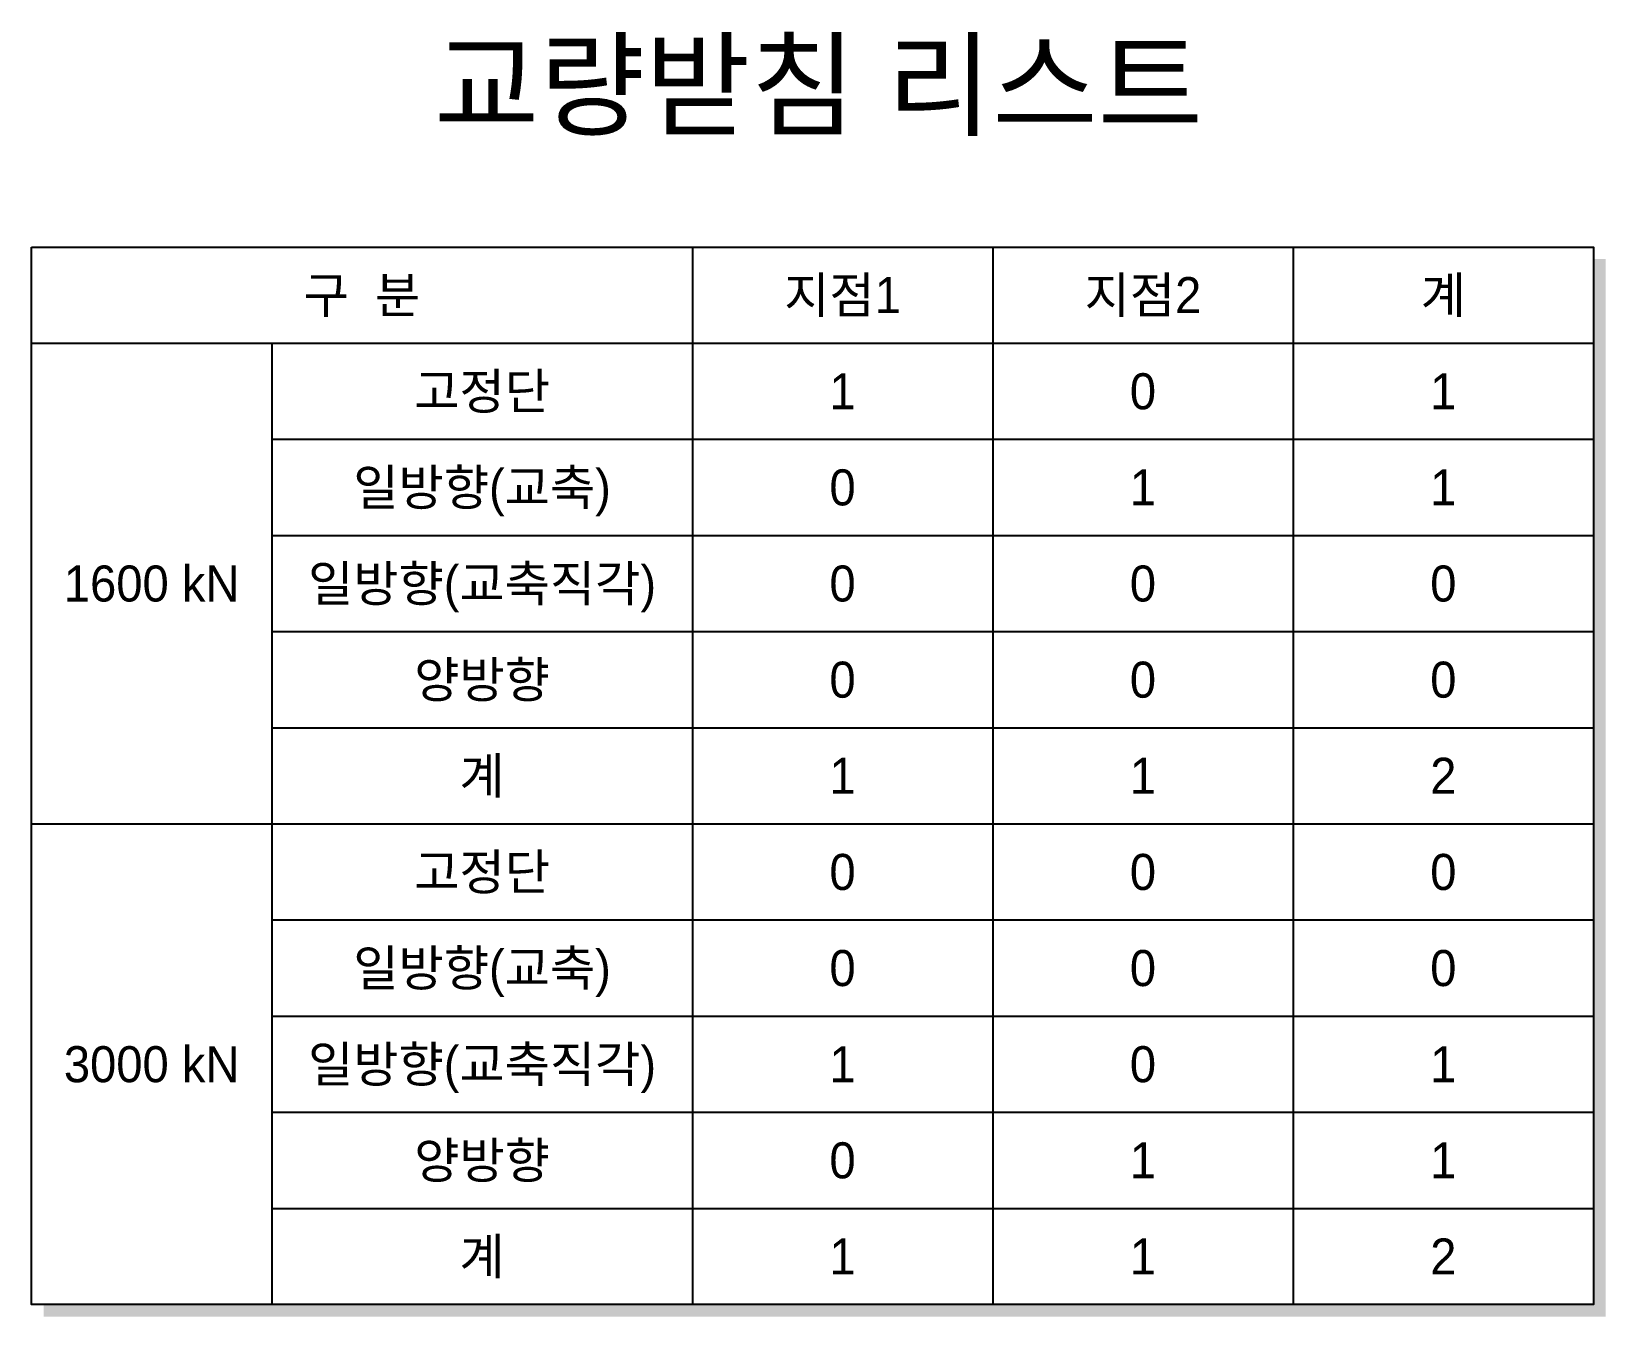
# Model space of a CAD drawing. Header units: feet. Extents: x 0 to 84100, y 0 to 59400.
# Drawn here: x 53386 to 66486, y 14034 to 24728 of the extents above; entities that cross this region are included whole.
import ezdxf
from ezdxf.enums import TextEntityAlignment as Align

# ---------------------------------------------------------------- set-up
doc = ezdxf.new("R2010")
doc.units = ezdxf.units.FT
doc.header["$LTSCALE"] = 550
doc.header["$MEASUREMENT"] = 0
for name, color, linetype in [('CS-TABL-LIN1', 4, 'CONTINUOUS'), ('CS-TABL-LIN2', 1, 'CONTINUOUS'), ('CS-TABL-TEX1', 6, 'CONTINUOUS'), ('CS-TABL-TEX2', 3, 'CONTINUOUS'), ('CZ-TEX1', 6, 'CONTINUOUS')]:
    doc.layers.add(name, color=color, linetype=linetype)
doc.styles.add('A_STANDARD', font='')
doc.styles.get('A_STANDARD').set_extended_font_data('Dotum')

msp = doc.modelspace()

# ---------------------------------------------------------------- linework, layer by layer
at = {"layer": 'CS-TABL-LIN1'}
msp.add_lwpolyline([(53386, 22934), (66386, 22934), (66386, 14134), (53386, 14134)], close=True, dxfattribs=at)
for points in [[(66386, 22834), (66486, 22834), (66386, 14134), (66486, 14134)], [(53486, 14134), (66486, 14134), (53486, 14034), (66486, 14034)]]:
    msp.add_solid(points, dxfattribs=at)
at = {"layer": 'CS-TABL-LIN2'}
for p, q in [((58886, 22934), (58886, 14134)), ((61386, 22934), (61386, 14134)), ((63886, 22934), (63886, 14134)), ((53386, 22134), (66386, 22134)), ((55386, 22134), (55386, 14134)), ((55386, 21334), (66386, 21334)), ((55386, 20534), (66386, 20534)), ((55386, 19734), (66386, 19734)), ((55386, 18934), (66386, 18934)), ((53386, 18134), (66386, 18134)), ((55386, 17334), (66386, 17334)), ((55386, 16534), (66386, 16534)), ((55386, 15734), (66386, 15734)), ((55386, 14934), (66386, 14934))]:
    msp.add_line(p, q, dxfattribs=at)

# ---------------------------------------------------------------- texts
at = {"layer": 'CS-TABL-TEX1', "style": 'A_STANDARD'}
for s, p in [('구  분', (56136, 22384)), ('지점1', (60136, 22384)), ('지점2', (62636, 22384)), ('계', (65136, 22384)), ('고정단', (57136, 21584)), ('일방향(교축)', (57136, 20784)), ('일방향(교축직각)', (57136, 19984)), ('1600 kN', (54386, 19984)), ('양방향', (57136, 19184)), ('계', (57136, 18384)), ('고정단', (57136, 17584)), ('일방향(교축)', (57136, 16784)), ('3000 kN', (54386, 15984)), ('일방향(교축직각)', (57136, 15984)), ('양방향', (57136, 15184)), ('계', (57136, 14384))]:
    msp.add_text(s, height=300, dxfattribs=at).set_placement(p, align=Align.CENTER)
at = {"layer": 'CS-TABL-TEX2', "style": 'A_STANDARD'}
for s, p in [('1', (60136, 21584)), ('0', (62636, 21584)), ('1', (65136, 21584)), ('0', (60136, 20784)), ('1', (62636, 20784)), ('1', (65136, 20784)), ('0', (60136, 19984)), ('0', (62636, 19984)), ('0', (65136, 19984)), ('0', (60136, 19184)), ('0', (62636, 19184)), ('0', (65136, 19184)), ('1', (60136, 18384)), ('1', (62636, 18384)), ('2', (65136, 18384)), ('0', (60136, 17584)), ('0', (62636, 17584)), ('0', (65136, 17584)), ('0', (60136, 16784)), ('0', (62636, 16784)), ('0', (65136, 16784)), ('1', (60136, 15984)), ('0', (62636, 15984)), ('1', (65136, 15984)), ('0', (60136, 15184)), ('1', (62636, 15184)), ('1', (65136, 15184)), ('1', (60136, 14384)), ('1', (62636, 14384)), ('2', (65136, 14384))]:
    msp.add_text(s, height=300, dxfattribs=at).set_placement(p, align=Align.CENTER)
at = {"layer": 'CZ-TEX1', "style": 'A_STANDARD'}
msp.add_text('교량받침 리스트', height=700, dxfattribs=at).set_placement((59936, 23934), align=Align.CENTER)

doc.saveas('drawing.dxf')
